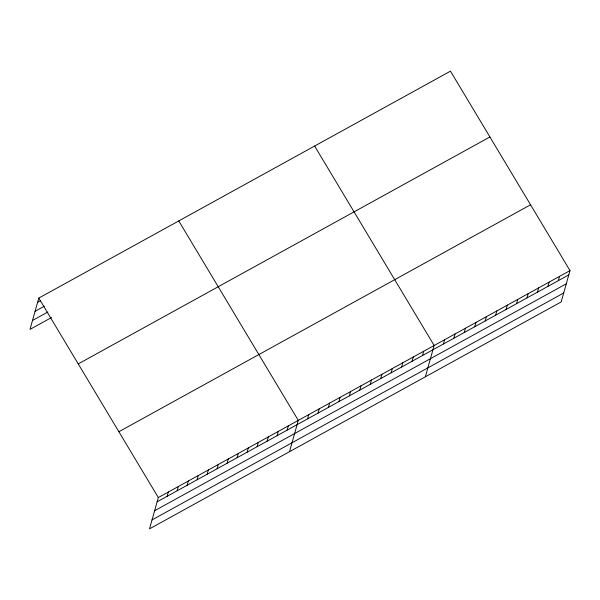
<?xml version="1.0" encoding="UTF-8"?>
<svg xmlns="http://www.w3.org/2000/svg" width="600" height="600" viewBox="0 0 600 600"><rect width="100%" height="100%" fill="white"/><g stroke="black" fill="none" stroke-linecap="round" stroke-linejoin="round"><path stroke-width="0.9" d="M570 270.608L158.325 497.55L149.528 528.847L561.202 301.913L570 270.608L450.472 71.153L38.797 298.087L30 329.392L51.532 317.52M167.123 496.305L168.322 492.037M177.12 490.793L178.32 486.525M187.118 485.28L188.317 481.013M197.115 479.768L198.315 475.5M207.112 474.263L208.312 469.987M217.11 468.75L218.31 464.475M227.108 463.237L228.315 458.97M237.112 457.725L238.312 453.457M247.11 452.213L248.31 447.945M257.108 446.7L258.308 442.433M267.105 441.188L268.305 436.92M277.103 435.683L278.303 431.408M287.1 430.17L288.3 425.895M289.5 451.688L298.298 420.39L178.77 220.928M307.545 418.897L308.745 414.63M317.993 413.138L319.192 408.862M328.447 407.377L329.647 403.103M338.895 401.61L340.095 397.342M349.35 395.85L350.55 391.582M359.798 390.09L360.998 385.822M370.245 384.33L371.445 380.062M380.7 378.57L381.9 374.303M391.147 372.81L392.347 368.543M401.595 367.05L402.795 362.782M412.05 361.29L413.25 357.015M422.498 355.53L423.697 351.255M425.347 376.8L434.145 345.495L314.618 146.04M443.4 344.002L444.6 339.735M453.847 338.243L455.048 333.975M464.295 332.483L465.495 328.215M474.75 326.722L475.95 322.455M485.197 320.962L486.397 316.695M495.645 315.202L496.853 310.935M506.1 309.442L507.3 305.175M516.548 303.683L517.748 299.407M527.002 297.923L528.202 293.647M537.45 292.163L538.65 287.888M547.898 286.395L549.097 282.127M558.352 280.635L559.553 276.368M37.598 302.362L40.672 300.668M35.093 311.28L44.318 306.195M32.505 320.475L47.888 311.993M78.24 363.907L489.915 136.972M118.882 431.722L530.558 204.788M157.125 501.817L568.8 274.875M154.62 510.735L566.295 283.8M152.032 519.93L563.707 292.987M38.797 298.087L158.325 497.55"/></g></svg>
